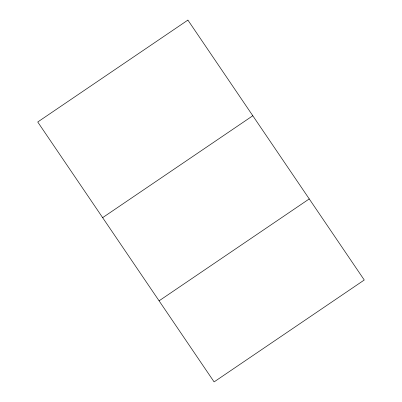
<?xml version="1.0" encoding="UTF-8"?>
<svg xmlns="http://www.w3.org/2000/svg" width="402" height="402" viewBox="0 0 402 402"><rect width="100%" height="100%" fill="white"/><g stroke="black" fill="none" stroke-linecap="round" stroke-linejoin="round"><path stroke-width="0.6" d="M102.646 217.648L252.803 115.751M159.086 300.827L309.249 198.925M187.895 20.1L37.733 121.997L214.105 381.9L364.267 280.003L187.895 20.1"/></g></svg>
